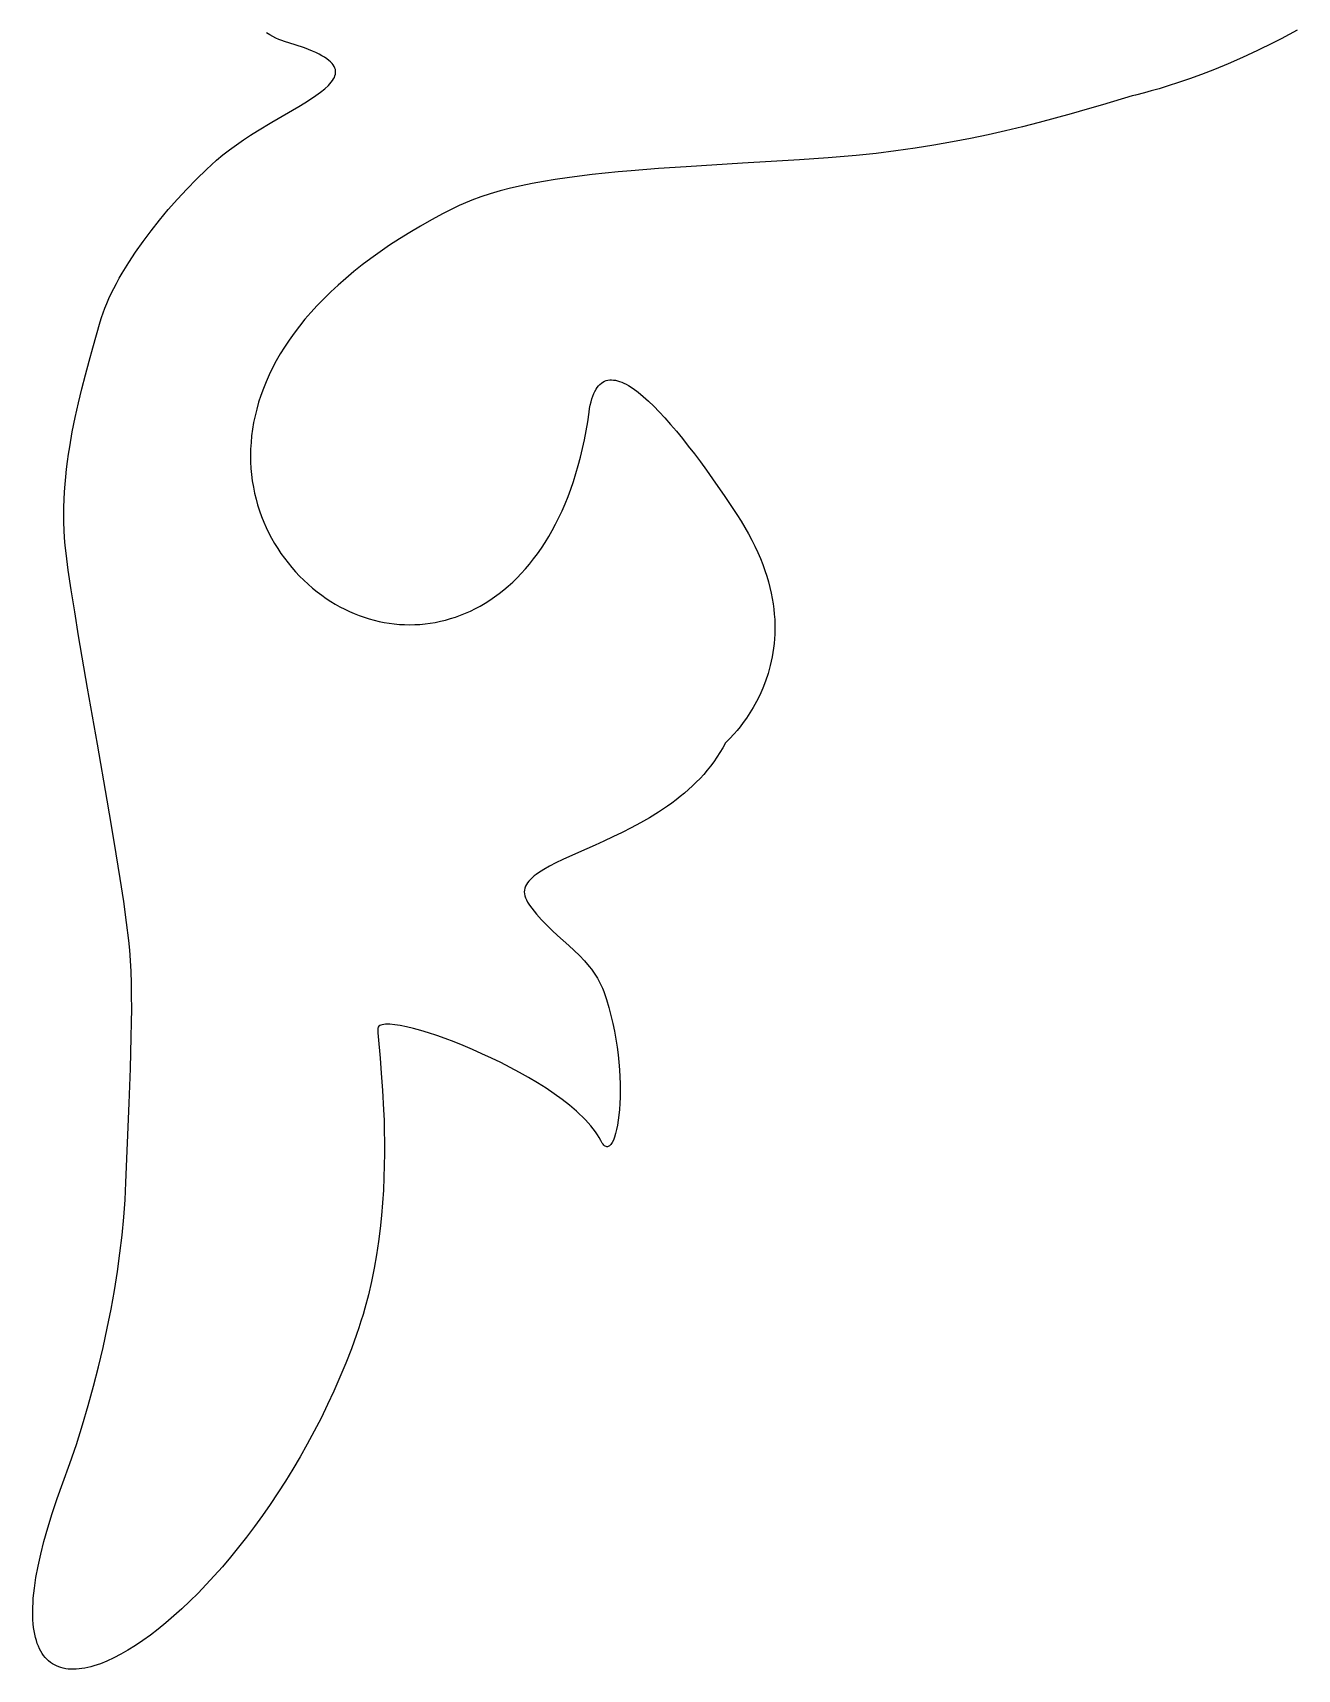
# Model space of a CAD drawing. Extents: x -592 to 638, y 287 to 852.
# Drawn here: x -541.9 to -497.3, y 672.5 to 730.1 of the extents above; entities that cross this region are included whole.
import ezdxf

# ---------------------------------------------------------------- set-up
doc = ezdxf.new("R2010")
doc.units = 0
doc.layers.add('LAYER_1', color=174, linetype='CONTINUOUS')

msp = doc.modelspace()

# ---------------------------------------------------------------- linework, layer by layer
at = {"layer": 'LAYER_1'}
msp.add_lwpolyline([(-497.305, 730.201), (-497.592, 730.045), (-497.875, 729.895), (-498.155, 729.751), (-498.702, 729.482), (-499.231, 729.238), (-499.738, 729.018), (-500.221, 728.82), (-500.677, 728.644), (-501.102, 728.489), (-501.495, 728.354), (-501.852, 728.238), (-502.171, 728.141), (-502.448, 728.06), (-502.682, 727.997), (-503.005, 727.916), (-503.118, 727.89), (-504.172, 727.574), (-504.713, 727.416), (-505.266, 727.259), (-505.829, 727.103), (-506.403, 726.951), (-506.989, 726.802), (-507.587, 726.658), (-508.197, 726.52), (-508.82, 726.388), (-509.457, 726.264), (-510.107, 726.149), (-510.771, 726.043), (-511.449, 725.947), (-512.142, 725.863), (-512.85, 725.792), (-513.838, 725.709), (-514.838, 725.637), (-515.843, 725.572), (-516.849, 725.512), (-518.84, 725.391), (-519.814, 725.325), (-520.767, 725.25), (-521.234, 725.208), (-521.694, 725.163), (-522.145, 725.114), (-522.588, 725.061), (-523.022, 725.003), (-523.445, 724.941), (-523.858, 724.873), (-524.259, 724.799), (-524.648, 724.719), (-525.025, 724.633), (-525.388, 724.54), (-525.737, 724.439), (-526.071, 724.331), (-526.39, 724.215), (-526.692, 724.09), (-526.837, 724.024), (-526.978, 723.956), (-527.398, 723.741), (-527.804, 723.523), (-528.195, 723.302), (-528.572, 723.079), (-528.936, 722.854), (-529.285, 722.626), (-529.621, 722.397), (-529.943, 722.165), (-530.252, 721.932), (-530.548, 721.697), (-530.831, 721.46), (-531.101, 721.222), (-531.359, 720.983), (-531.604, 720.743), (-531.836, 720.502), (-532.057, 720.26), (-532.265, 720.017), (-532.462, 719.773), (-532.647, 719.529), (-532.821, 719.285), (-532.983, 719.041), (-533.135, 718.797), (-533.275, 718.552), (-533.405, 718.308), (-533.524, 718.065), (-533.632, 717.821), (-533.73, 717.579), (-533.818, 717.337), (-533.897, 717.096), (-533.965, 716.857), (-534.024, 716.618), (-534.073, 716.381), (-534.113, 716.145), (-534.144, 715.911), (-534.166, 715.678), (-534.179, 715.448), (-534.184, 715.219), (-534.18, 714.992), (-534.168, 714.768), (-534.148, 714.546), (-534.12, 714.327), (-534.084, 714.11), (-534.041, 713.897), (-533.99, 713.686), (-533.932, 713.478), (-533.867, 713.274), (-533.795, 713.072), (-533.716, 712.875), (-533.63, 712.681), (-533.539, 712.49), (-533.44, 712.304), (-533.336, 712.122), (-533.226, 711.943), (-533.111, 711.769), (-532.989, 711.6), (-532.862, 711.435), (-532.731, 711.275), (-532.593, 711.12), (-532.452, 710.969), (-532.305, 710.824), (-532.154, 710.684), (-531.998, 710.549), (-531.838, 710.42), (-531.674, 710.297), (-531.517, 710.187), (-531.358, 710.082), (-531.196, 709.984), (-531.032, 709.892), (-530.865, 709.806), (-530.697, 709.727), (-530.527, 709.653), (-530.356, 709.586), (-530.183, 709.524), (-530.008, 709.47), (-529.832, 709.421), (-529.655, 709.379), (-529.478, 709.343), (-529.299, 709.314), (-529.119, 709.291), (-528.939, 709.274), (-528.759, 709.265), (-528.578, 709.261), (-528.397, 709.264), (-528.216, 709.274), (-528.035, 709.291), (-527.854, 709.314), (-527.674, 709.344), (-527.494, 709.38), (-527.315, 709.424), (-527.136, 709.474), (-526.959, 709.531), (-526.782, 709.595), (-526.607, 709.665), (-526.433, 709.743), (-526.26, 709.828), (-526.089, 709.919), (-525.92, 710.018), (-525.752, 710.124), (-525.587, 710.237), (-525.423, 710.357), (-525.262, 710.484), (-525.103, 710.618), (-524.947, 710.76), (-524.794, 710.909), (-524.643, 711.065), (-524.495, 711.229), (-524.35, 711.399), (-524.209, 711.578), (-524.07, 711.763), (-523.936, 711.956), (-523.804, 712.157), (-523.677, 712.365), (-523.553, 712.581), (-523.434, 712.804), (-523.318, 713.035), (-523.207, 713.274), (-523.1, 713.52), (-522.998, 713.774), (-522.9, 714.036), (-522.808, 714.305), (-522.72, 714.583), (-522.637, 714.868), (-522.56, 715.161), (-522.488, 715.462), (-522.421, 715.771), (-522.36, 716.088), (-522.305, 716.412), (-522.255, 716.745), (-522.235, 716.875), (-522.212, 716.997), (-522.186, 717.11), (-522.157, 717.214), (-522.125, 717.311), (-522.09, 717.4), (-522.052, 717.48), (-522.011, 717.553), (-521.968, 717.618), (-521.922, 717.676), (-521.873, 717.727), (-521.822, 717.77), (-521.769, 717.806), (-521.712, 717.835), (-521.654, 717.857), (-521.593, 717.872), (-521.53, 717.881), (-521.465, 717.883), (-521.398, 717.879), (-521.328, 717.869), (-521.256, 717.852), (-521.183, 717.83), (-521.107, 717.802), (-521.03, 717.768), (-520.951, 717.728), (-520.87, 717.683), (-520.703, 717.576), (-520.53, 717.45), (-520.351, 717.303), (-520.166, 717.139), (-519.977, 716.956), (-519.782, 716.758), (-519.584, 716.544), (-519.382, 716.316), (-519.177, 716.074), (-518.969, 715.82), (-518.759, 715.554), (-518.547, 715.278), (-518.333, 714.993), (-518.119, 714.699), (-517.904, 714.398), (-517.474, 713.778), (-517.048, 713.141), (-516.902, 712.912), (-516.765, 712.685), (-516.638, 712.461), (-516.52, 712.24), (-516.411, 712.022), (-516.311, 711.806), (-516.22, 711.593), (-516.137, 711.383), (-516.062, 711.176), (-515.995, 710.972), (-515.936, 710.771), (-515.885, 710.573), (-515.84, 710.377), (-515.802, 710.185), (-515.771, 709.996), (-515.747, 709.81), (-515.729, 709.627), (-515.716, 709.447), (-515.71, 709.27), (-515.709, 709.097), (-515.713, 708.926), (-515.722, 708.759), (-515.736, 708.596), (-515.755, 708.435), (-515.778, 708.278), (-515.805, 708.125), (-515.835, 707.974), (-515.87, 707.828), (-515.907, 707.684), (-515.948, 707.545), (-516.038, 707.276), (-516.137, 707.021), (-516.244, 706.781), (-516.356, 706.556), (-516.472, 706.347), (-516.59, 706.152), (-516.708, 705.973), (-516.823, 705.811), (-516.935, 705.664), (-517.041, 705.533), (-517.139, 705.419), (-517.303, 705.242), (-517.453, 705.099), (-517.546, 704.925), (-517.645, 704.757), (-517.749, 704.594), (-517.859, 704.435), (-517.973, 704.282), (-518.093, 704.133), (-518.217, 703.988), (-518.345, 703.848), (-518.477, 703.711), (-518.614, 703.58), (-518.753, 703.452), (-518.896, 703.328), (-519.042, 703.208), (-519.191, 703.091), (-519.342, 702.978), (-519.495, 702.869), (-519.808, 702.66), (-520.126, 702.464), (-520.448, 702.279), (-520.772, 702.105), (-521.095, 701.941), (-521.416, 701.786), (-521.732, 701.639), (-522.042, 701.499), (-522.634, 701.236), (-523.175, 700.991), (-523.421, 700.874), (-523.648, 700.757), (-523.854, 700.642), (-524.037, 700.526), (-524.119, 700.468), (-524.195, 700.41), (-524.264, 700.351), (-524.325, 700.292), (-524.38, 700.231), (-524.427, 700.17), (-524.466, 700.108), (-524.497, 700.046), (-524.52, 699.981), (-524.534, 699.916), (-524.539, 699.849), (-524.535, 699.781), (-524.521, 699.711), (-524.498, 699.64), (-524.466, 699.567), (-524.423, 699.491), (-524.349, 699.38), (-524.272, 699.272), (-524.191, 699.166), (-524.108, 699.064), (-523.932, 698.867), (-523.748, 698.678), (-523.557, 698.495), (-523.363, 698.316), (-522.972, 697.964), (-522.78, 697.787), (-522.594, 697.606), (-522.417, 697.42), (-522.25, 697.226), (-522.171, 697.126), (-522.096, 697.023), (-522.025, 696.917), (-521.958, 696.808), (-521.895, 696.696), (-521.837, 696.58), (-521.784, 696.461), (-521.737, 696.337), (-521.644, 696.059), (-521.56, 695.779), (-521.485, 695.499), (-521.418, 695.218), (-521.36, 694.939), (-521.31, 694.661), (-521.268, 694.386), (-521.233, 694.114), (-521.205, 693.848), (-521.184, 693.586), (-521.17, 693.331), (-521.162, 693.084), (-521.16, 692.845), (-521.163, 692.615), (-521.172, 692.395), (-521.186, 692.186), (-521.204, 691.989), (-521.227, 691.805), (-521.254, 691.635), (-521.285, 691.479), (-521.319, 691.339), (-521.357, 691.215), (-521.397, 691.109), (-521.44, 691.022), (-521.486, 690.953), (-521.509, 690.926), (-521.533, 690.905), (-521.558, 690.889), (-521.582, 690.878), (-521.607, 690.873), (-521.633, 690.873), (-521.659, 690.879), (-521.685, 690.891), (-521.711, 690.908), (-521.737, 690.932), (-521.763, 690.963), (-521.79, 690.999), (-521.843, 691.091), (-521.899, 691.195), (-521.962, 691.299), (-522.033, 691.403), (-522.11, 691.507), (-522.194, 691.611), (-522.284, 691.715), (-522.381, 691.819), (-522.483, 691.922), (-522.591, 692.026), (-522.704, 692.129), (-522.946, 692.333), (-523.206, 692.535), (-523.482, 692.735), (-523.772, 692.931), (-524.075, 693.122), (-524.387, 693.309), (-524.708, 693.491), (-525.035, 693.667), (-525.366, 693.836), (-525.699, 693.998), (-526.032, 694.152), (-526.362, 694.298), (-526.689, 694.436), (-527.009, 694.563), (-527.321, 694.681), (-527.623, 694.788), (-527.913, 694.884), (-528.188, 694.968), (-528.447, 695.039), (-528.687, 695.097), (-528.907, 695.142), (-529.104, 695.172), (-529.277, 695.188), (-529.354, 695.19), (-529.423, 695.188), (-529.486, 695.182), (-529.541, 695.172), (-529.588, 695.158), (-529.628, 695.14), (-529.659, 695.117), (-529.682, 695.09), (-529.688, 695.075), (-529.692, 695.052), (-529.695, 694.984), (-529.693, 694.886), (-529.686, 694.759), (-529.62, 693.99), (-529.575, 693.465), (-529.532, 692.856), (-529.494, 692.175), (-529.48, 691.81), (-529.47, 691.43), (-529.464, 691.037), (-529.463, 690.631), (-529.469, 690.213), (-529.482, 689.785), (-529.502, 689.348), (-529.531, 688.903), (-529.569, 688.452), (-529.616, 687.994), (-529.675, 687.532), (-529.745, 687.066), (-529.827, 686.599), (-529.922, 686.13), (-530.03, 685.661), (-530.153, 685.193), (-530.22, 684.96), (-530.291, 684.727), (-530.366, 684.495), (-530.445, 684.265), (-530.631, 683.756), (-530.827, 683.253), (-531.033, 682.758), (-531.247, 682.27), (-531.469, 681.791), (-531.7, 681.319), (-531.938, 680.856), (-532.182, 680.402), (-532.433, 679.957), (-532.69, 679.522), (-532.952, 679.096), (-533.218, 678.681), (-533.489, 678.276), (-533.764, 677.881), (-534.042, 677.498), (-534.322, 677.127), (-534.605, 676.767), (-534.889, 676.419), (-535.175, 676.083), (-535.461, 675.76), (-535.747, 675.451), (-536.033, 675.154), (-536.318, 674.872), (-536.601, 674.603), (-536.882, 674.349), (-537.161, 674.109), (-537.437, 673.884), (-537.709, 673.675), (-537.978, 673.481), (-538.241, 673.303), (-538.5, 673.141), (-538.753, 672.996), (-539, 672.868), (-539.24, 672.757), (-539.473, 672.664), (-539.699, 672.588), (-539.808, 672.557), (-539.916, 672.531), (-540.021, 672.509), (-540.124, 672.492), (-540.225, 672.48), (-540.324, 672.472), (-540.42, 672.469), (-540.513, 672.471), (-540.604, 672.478), (-540.693, 672.49), (-540.778, 672.506), (-540.861, 672.528), (-540.941, 672.555), (-541.018, 672.587), (-541.092, 672.624), (-541.164, 672.666), (-541.232, 672.713), (-541.297, 672.765), (-541.358, 672.823), (-541.417, 672.886), (-541.472, 672.955), (-541.524, 673.029), (-541.572, 673.108), (-541.617, 673.193), (-541.658, 673.283), (-541.695, 673.379), (-541.729, 673.48), (-541.759, 673.587), (-541.785, 673.7), (-541.807, 673.818), (-541.825, 673.942), (-541.839, 674.072), (-541.849, 674.208), (-541.855, 674.35), (-541.856, 674.497), (-541.854, 674.651), (-541.846, 674.81), (-541.835, 674.976), (-541.819, 675.148), (-541.798, 675.325), (-541.773, 675.509), (-541.743, 675.699), (-541.668, 676.098), (-541.574, 676.523), (-541.46, 676.973), (-541.325, 677.448), (-541.169, 677.95), (-540.992, 678.479), (-540.792, 679.034), (-540.549, 679.711), (-540.319, 680.391), (-540.103, 681.073), (-539.9, 681.757), (-539.711, 682.441), (-539.536, 683.123), (-539.375, 683.803), (-539.228, 684.48), (-539.095, 685.151), (-538.976, 685.816), (-538.872, 686.474), (-538.782, 687.123), (-538.707, 687.763), (-538.647, 688.391), (-538.601, 689.007), (-538.571, 689.609), (-538.46, 692.414), (-538.416, 693.633), (-538.385, 694.738), (-538.375, 695.25), (-538.37, 695.735), (-538.371, 696.195), (-538.377, 696.63), (-538.389, 697.041), (-538.408, 697.428), (-538.434, 697.793), (-538.467, 698.136), (-538.547, 698.777), (-538.651, 699.509), (-538.775, 700.318), (-538.915, 701.191), (-539.07, 702.115), (-539.234, 703.076), (-539.578, 705.056), (-539.922, 707.024), (-540.239, 708.872), (-540.378, 709.718), (-540.5, 710.494), (-540.602, 711.186), (-540.68, 711.781), (-540.709, 712.052), (-540.731, 712.323), (-540.746, 712.594), (-540.755, 712.864), (-540.758, 713.134), (-540.755, 713.403), (-540.747, 713.672), (-540.733, 713.94), (-540.714, 714.207), (-540.691, 714.474), (-540.663, 714.739), (-540.63, 715.004), (-540.594, 715.267), (-540.554, 715.529), (-540.463, 716.049), (-540.36, 716.563), (-540.248, 717.07), (-540.127, 717.569), (-540.001, 718.06), (-539.871, 718.542), (-539.74, 719.014), (-539.48, 719.927), (-539.431, 720.085), (-539.376, 720.247), (-539.314, 720.412), (-539.245, 720.58), (-539.17, 720.752), (-539.088, 720.926), (-539, 721.102), (-538.906, 721.281), (-538.807, 721.462), (-538.702, 721.644), (-538.592, 721.828), (-538.476, 722.013), (-538.23, 722.387), (-537.966, 722.762), (-537.685, 723.138), (-537.389, 723.512), (-537.079, 723.883), (-536.756, 724.248), (-536.423, 724.606), (-536.081, 724.955), (-535.732, 725.293), (-535.376, 725.618), (-535.154, 725.806), (-534.922, 725.988), (-534.682, 726.165), (-534.436, 726.335), (-534.186, 726.499), (-533.934, 726.659), (-533.43, 726.963), (-532.481, 727.519), (-532.268, 727.648), (-532.068, 727.775), (-531.883, 727.899), (-531.716, 728.019), (-531.568, 728.138), (-531.441, 728.254), (-531.386, 728.312), (-531.337, 728.369), (-531.295, 728.425), (-531.259, 728.482), (-531.23, 728.538), (-531.207, 728.593), (-531.192, 728.648), (-531.185, 728.704), (-531.185, 728.758), (-531.193, 728.813), (-531.21, 728.868), (-531.235, 728.922), (-531.269, 728.976), (-531.311, 729.031), (-531.363, 729.085), (-531.424, 729.139), (-531.496, 729.194), (-531.577, 729.248), (-531.668, 729.303), (-531.769, 729.358), (-531.882, 729.413), (-532.005, 729.468), (-532.139, 729.523), (-532.285, 729.579), (-532.612, 729.691), (-532.987, 729.805), (-533.084, 729.837), (-533.184, 729.877), (-533.287, 729.925), (-533.394, 729.98), (-533.504, 730.043), (-533.616, 730.112)], dxfattribs=at)

doc.saveas('drawing.dxf')
